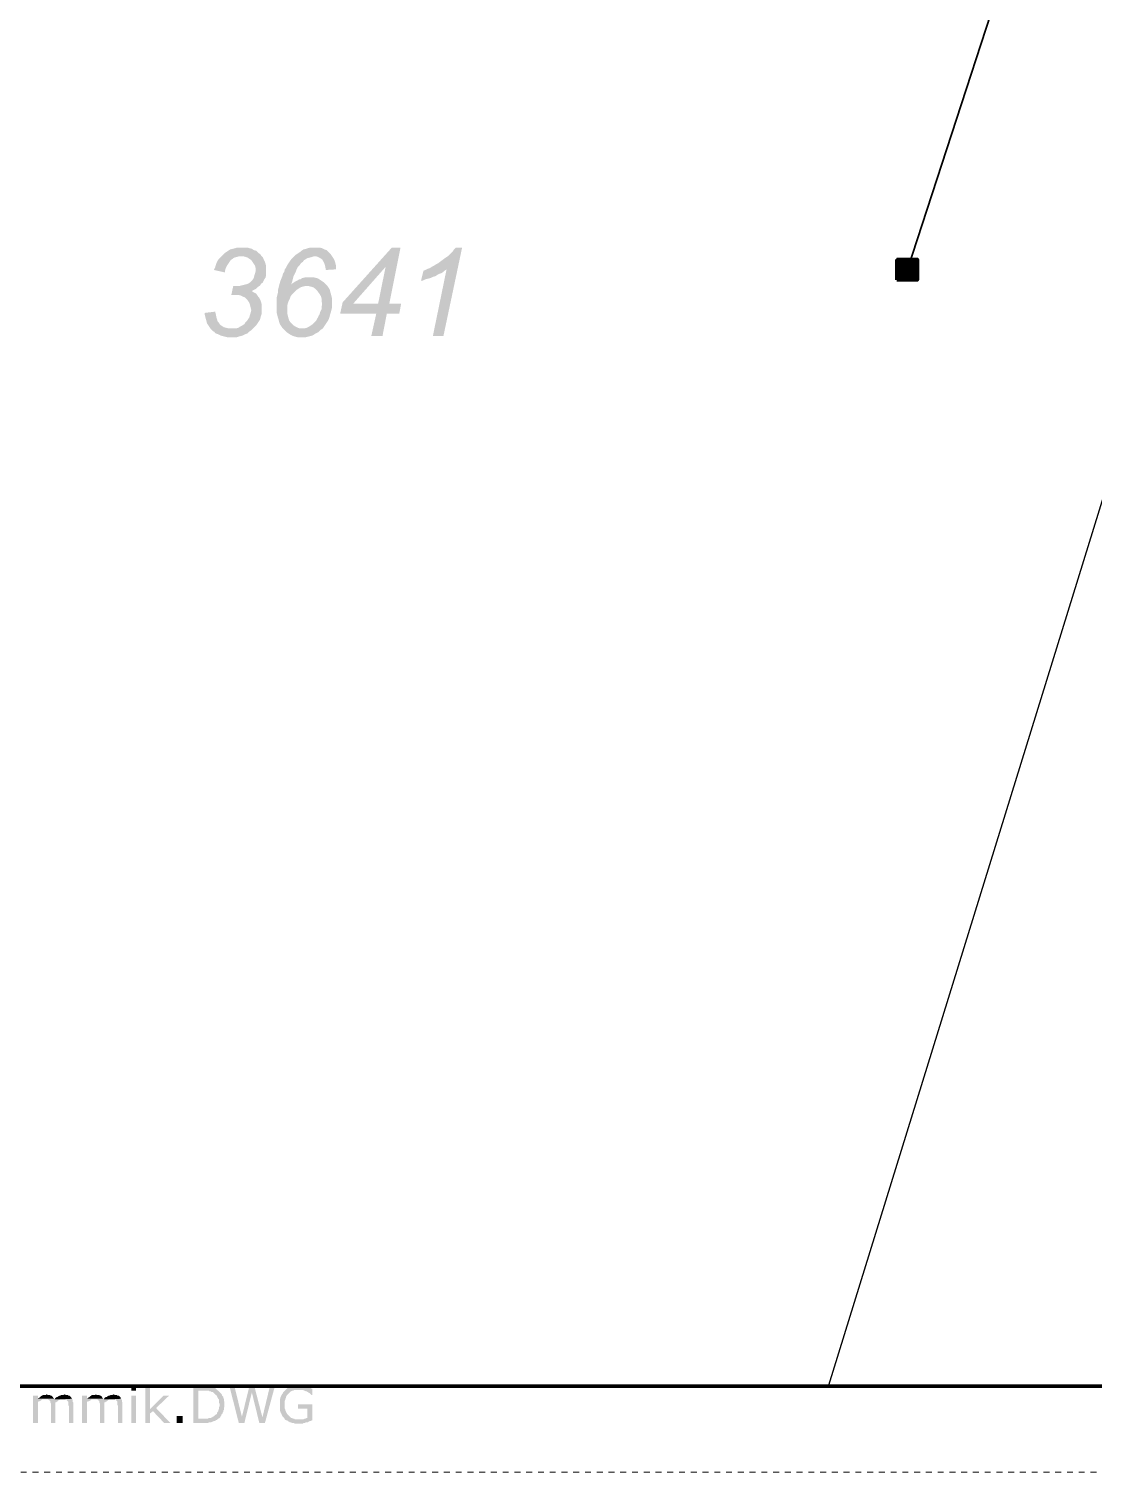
# Model space of a CAD drawing. Header units: metres. Extents: x -47 to 309, y -25 to 105.
# Drawn here: x -17.46 to 0.65, y 0 to 24.55 of the extents above; entities that cross this region are included whole.
import ezdxf

# ---------------------------------------------------------------- set-up
doc = ezdxf.new("R2010")
doc.units = ezdxf.units.M
doc.linetypes.add('AUSGEZOGEN', pattern=[0])
doc.linetypes.add('PUNKT2_S9', pattern=[0.001, 0, -0.001])
doc.layers.add('XR$1$STANDARD_1', color=7, linetype='AUSGEZOGEN', lineweight=25)

msp = doc.modelspace()

# ---------------------------------------------------------------- hatches: boundary and pattern name
at = {"layer": 'XR$1$STANDARD_1', "linetype": 'AUSGEZOGEN', "lineweight": 140, "transparency": 33554687}
h = msp.add_hatch(color=7, dxfattribs=at)
h.set_gradient(color2=(0, 0, 0), one_color=1)
h.paths.add_polyline_path([(-13.8337, 20.8271), (-13.9184, 20.8271), (-13.9501, 20.8165), (-13.9924, 20.8059), (-14.0348, 20.7953), (-14.0665, 20.7742), (-14.0983, 20.753), (-14.13, 20.7318), (-14.1406, 20.7213), (-14.1723, 20.6895), (-14.1935, 20.6683), (-14.2253, 20.6366), (-14.2464, 20.6048), (-14.2676, 20.5625), (-14.2782, 20.5308), (-14.2888, 20.4884), (-14.3099, 20.4461), (-14.1194, 20.4038), (-14.1194, 20.4355), (-14.1089, 20.4779), (-14.0877, 20.5202), (-14.0665, 20.5519), (-14.0454, 20.5837), (-14.0242, 20.6154), (-13.9924, 20.6366), (-13.9607, 20.6578), (-13.9184, 20.6683), (-13.8866, 20.6789), (-13.8443, 20.6789), (-13.5056, 20.6895), (-13.5268, 20.7213), (-13.5374, 20.7213), (-13.5585, 20.7424), (-13.5903, 20.7742), (-13.6326, 20.7848), (-13.6644, 20.8059), (-13.7067, 20.8165), (-13.7384, 20.8271), (-13.7808, 20.8271)], flags=0)
h = msp.add_hatch(color=7, dxfattribs=at)
h.set_gradient(color2=(0, 0, 0), one_color=1)
h.paths.add_polyline_path([(-13.5056, 20.6895), (-13.8443, 20.6789), (-13.8125, 20.6789), (-13.7702, 20.6683), (-13.7384, 20.6578), (-13.7067, 20.6366), (-13.675, 20.6154), (-13.6538, 20.5837), (-13.6326, 20.5519), (-13.6115, 20.5202), (-13.6009, 20.4779), (-13.6009, 20.4249), (-13.6115, 20.3826), (-13.622, 20.3509), (-13.6326, 20.3085), (-13.6538, 20.2768), (-13.6855, 20.245), (-13.6961, 20.2344), (-13.7279, 20.2133), (-13.7596, 20.2027), (-13.8019, 20.1921), (-13.8443, 20.1815), (-13.8866, 20.1709), (-13.9289, 20.1709), (-13.5585, 20.1604), (-13.5268, 20.1815), (-13.5056, 20.2133), (-13.4739, 20.2344), (-13.4739, 20.245), (-13.4527, 20.2874), (-13.4315, 20.3191), (-13.421, 20.3614), (-13.421, 20.5096), (-13.4315, 20.5519), (-13.4421, 20.5837), (-13.4633, 20.626), (-13.4739, 20.6578)], flags=0)
h = msp.add_hatch(color=7, dxfattribs=at)
h.set_gradient(color2=(0, 0, 0), one_color=1)
h.paths.add_polyline_path([(-12.5955, 20.8271), (-12.6696, 20.8271), (-12.7119, 20.8165), (-12.7437, 20.8059), (-12.786, 20.7953), (-12.8177, 20.7742), (-12.8283, 20.7636), (-12.8601, 20.7424), (-12.8918, 20.7213), (-12.9236, 20.7001), (-12.9553, 20.6683), (-12.9871, 20.6366), (-13.0188, 20.5943), (-13.04, 20.5625), (-13.0611, 20.5308), (-13.0823, 20.4884), (-13.1035, 20.4567), (-13.1141, 20.4144), (-13.1352, 20.3826), (-13.1458, 20.3403), (-13.167, 20.2874), (-13.1776, 20.2662), (-13.1881, 20.2239), (-13.1987, 20.1921), (-12.9976, 20.1921), (-12.9871, 20.2239), (-12.9765, 20.2556), (-12.9659, 20.2979), (-12.9553, 20.3403), (-12.9341, 20.3826), (-12.913, 20.4249), (-12.9024, 20.4567), (-12.8812, 20.499), (-12.8495, 20.5308), (-12.8283, 20.5625), (-12.7966, 20.5837), (-12.7754, 20.6154), (-12.7542, 20.626), (-12.7225, 20.6472), (-12.6802, 20.6578), (-12.6378, 20.6683), (-12.6061, 20.6789), (-12.2992, 20.6789), (-12.3203, 20.7107), (-12.3415, 20.7318), (-12.3627, 20.753), (-12.3944, 20.7848), (-12.4262, 20.7953), (-12.4685, 20.8165), (-12.5108, 20.8271), (-12.5532, 20.8271)], flags=0)
h = msp.add_hatch(color=7, dxfattribs=at)
h.set_gradient(color2=(0, 0, 0), one_color=1)
h.paths.add_polyline_path([(-12.2992, 20.6789), (-12.6061, 20.6789), (-12.5743, 20.6789), (-12.5426, 20.6683), (-12.5002, 20.6472), (-12.4685, 20.626), (-12.4579, 20.6048), (-12.4367, 20.5731), (-12.4262, 20.5413), (-12.4156, 20.499), (-12.405, 20.4461), (-12.2357, 20.4567), (-12.2357, 20.5308), (-12.2463, 20.5731), (-12.2568, 20.6048), (-12.278, 20.6472)], flags=0)
h = msp.add_hatch(color=7, dxfattribs=at)
h.set_gradient(color2=(0, 0, 0), one_color=1)
h.paths.add_polyline_path([(-11.135, 20.8271), (-11.2832, 20.8271), (-12.1193, 19.8958), (-12.1616, 19.7053), (-11.5478, 19.7053), (-11.6324, 19.3243), (-11.442, 19.3243), (-11.3679, 19.7053), (-11.1562, 19.7053), (-11.1245, 19.8746), (-11.9394, 19.8746), (-11.389, 20.499)], flags=0)
h = msp.add_hatch(color=7, dxfattribs=at)
h.set_gradient(color2=(0, 0, 0), one_color=1)
h.paths.add_polyline_path([(-11.135, 20.8271), (-11.389, 20.499), (-11.516, 19.8746), (-11.9394, 19.8746), (-11.3255, 19.8746)], flags=0)
h = msp.add_hatch(color=7, dxfattribs=at)
h.set_gradient(color2=(0, 0, 0), one_color=1)
h.paths.add_polyline_path([(-10.0873, 20.8271), (-10.1932, 20.8271), (-10.2249, 20.7953), (-10.2461, 20.7636), (-10.2778, 20.7318), (-10.299, 20.7107), (-10.3307, 20.6789), (-10.3625, 20.6578), (-10.3942, 20.6366), (-10.4366, 20.6048), (-10.4789, 20.5731), (-10.4895, 20.5625), (-10.5318, 20.5413), (-10.5636, 20.5202), (-10.6059, 20.499), (-10.6377, 20.4779), (-10.6694, 20.4673), (-10.3519, 20.4567), (-10.5847, 19.3243), (-10.4048, 19.3243)], flags=0)
h = msp.add_hatch(color=7, dxfattribs=at)
h.set_gradient(color2=(0, 0, 0), one_color=1)
h.paths.add_polyline_path([(-10.6694, 20.4673), (-10.7117, 20.4461), (-10.7435, 20.4355), (-10.7858, 20.2662), (-10.7541, 20.2662), (-10.7117, 20.2874), (-10.6694, 20.2979), (-10.6271, 20.3085), (-10.5847, 20.3297), (-10.5424, 20.3403), (-10.5107, 20.3614), (-10.4683, 20.3826), (-10.4366, 20.3932), (-10.4048, 20.4144), (-10.3837, 20.4355), (-10.3519, 20.4567)], flags=0)
h = msp.add_hatch(color=7, dxfattribs=at)
h.set_gradient(color2=(0, 0, 0), one_color=1)
h.paths.add_polyline_path([(-13.9819, 20.1709), (-14.0136, 20.0228), (-13.9501, 20.0228), (-13.5903, 20.044), (-13.6326, 20.0651), (-13.6644, 20.0863), (-13.6326, 20.1074), (-13.5903, 20.1286), (-13.5585, 20.1604), (-13.9289, 20.1709), (-13.9395, 20.1709)], flags=0)
h = msp.add_hatch(color=7, dxfattribs=at)
h.set_gradient(color2=(0, 0, 0), one_color=1)
h.paths.add_polyline_path([(-12.6907, 20.3191), (-12.7648, 20.3191), (-12.8072, 20.3085), (-12.8389, 20.2874), (-12.8601, 20.2874), (-12.8918, 20.2662), (-12.9341, 20.245), (-12.9659, 20.2239), (-12.9976, 20.1921), (-13.1987, 20.1921), (-13.2093, 20.1498), (-13.2199, 20.1074), (-13.2199, 20.0651), (-13.2305, 20.0228), (-13.2411, 19.9805), (-13.2411, 19.7159), (-13.2305, 19.6735), (-13.2199, 19.6312), (-13.2093, 19.5995), (-13.1987, 19.5571), (-13.1881, 19.5254), (-13.167, 19.4936), (-13.1458, 19.4619), (-13.1246, 19.4407), (-12.8072, 19.4513), (-12.8495, 19.4513), (-12.8812, 19.4619), (-12.9236, 19.4831), (-12.9553, 19.5042), (-12.9871, 19.536), (-13.0082, 19.5571), (-13.0294, 19.5889), (-13.04, 19.6206), (-13.0506, 19.663), (-13.0611, 19.7053), (-13.0611, 19.8429), (-13.0506, 19.8852), (-13.04, 19.917), (-13.0188, 19.9593), (-13.0082, 19.991), (-12.9871, 20.0228), (-12.9553, 20.0545), (-12.9341, 20.0757), (-12.9024, 20.1074), (-12.8706, 20.1286), (-12.8389, 20.1498), (-12.8072, 20.1604), (-12.7648, 20.1709), (-12.7331, 20.1709), (-12.3838, 20.1815), (-12.405, 20.2027), (-12.4367, 20.2344), (-12.4685, 20.2556), (-12.5002, 20.2768), (-12.532, 20.2979), (-12.5637, 20.3085), (-12.6061, 20.3191), (-12.6484, 20.3191)], flags=0)
h = msp.add_hatch(color=7, dxfattribs=at)
h.set_gradient(color2=(0, 0, 0), one_color=1)
h.paths.add_polyline_path([(-12.3838, 20.1815), (-12.7331, 20.1709), (-12.6907, 20.1709), (-12.6484, 20.1604), (-12.6167, 20.1498), (-12.5743, 20.118), (-12.5532, 20.0969), (-12.532, 20.0651), (-12.5108, 20.0334), (-12.4897, 20.0016), (-12.4791, 19.9593), (-12.4791, 19.917), (-12.4685, 19.8746), (-12.4685, 19.8535), (-12.4791, 19.8217), (-12.4791, 19.7794), (-12.5002, 19.737), (-12.5108, 19.6947), (-12.532, 19.663), (-12.532, 19.6524), (-12.5532, 19.6206), (-12.5743, 19.5783), (-12.6061, 19.5466), (-12.6272, 19.5254), (-12.659, 19.5042), (-12.6907, 19.4831), (-12.7331, 19.4619), (-12.7754, 19.4513), (-12.8072, 19.4513), (-13.1246, 19.4407), (-13.1035, 19.4196), (-13.0717, 19.3878), (-13.04, 19.3666), (-13.0082, 19.3455), (-12.9659, 19.3243), (-12.9341, 19.3137), (-12.8918, 19.3031), (-12.7437, 19.3031), (-12.7013, 19.3137), (-12.659, 19.3243), (-12.6272, 19.3349), (-12.5955, 19.3561), (-12.5532, 19.3772), (-12.5214, 19.3984), (-12.4897, 19.4301), (-12.4579, 19.4513), (-12.4367, 19.4831), (-12.4156, 19.5148), (-12.3944, 19.5466), (-12.3733, 19.5783), (-12.3521, 19.6206), (-12.3415, 19.6524), (-12.3309, 19.6947), (-12.3203, 19.7265), (-12.3098, 19.7688), (-12.2992, 19.8111), (-12.2992, 19.9593), (-12.3098, 20.0016), (-12.3203, 20.044), (-12.3309, 20.0757), (-12.3415, 20.118), (-12.3627, 20.1498)], flags=0)
h = msp.add_hatch(color=7, dxfattribs=at)
h.set_gradient(color2=(0, 0, 0), one_color=1)
h.paths.add_polyline_path([(-13.5903, 20.044), (-13.9501, 20.0228), (-13.8972, 20.0228), (-13.8549, 20.0122), (-13.8125, 19.991), (-13.7808, 19.9805), (-13.749, 19.9487), (-13.7279, 19.917), (-13.7067, 19.8852), (-13.6961, 19.8535), (-13.6855, 19.8111), (-13.675, 19.7688), (-13.675, 19.7582), (-13.6855, 19.7159), (-13.6961, 19.6841), (-13.7067, 19.6418), (-13.7279, 19.6101), (-13.749, 19.5783), (-13.7808, 19.5466), (-13.7914, 19.5254), (-13.8231, 19.5042), (-13.8654, 19.4831), (-13.8972, 19.4619), (-13.9395, 19.4513), (-14.0136, 19.4513), (-14.3628, 19.4407), (-14.3311, 19.409), (-14.3099, 19.3984), (-14.2782, 19.3666), (-14.2464, 19.3561), (-14.2041, 19.3349), (-14.1723, 19.3243), (-14.13, 19.3137), (-14.0877, 19.3031), (-13.9184, 19.3031), (-13.8866, 19.3137), (-13.8443, 19.3243), (-13.8125, 19.3349), (-13.7702, 19.3561), (-13.7384, 19.3666), (-13.7067, 19.3984), (-13.675, 19.4196), (-13.6432, 19.4513), (-13.622, 19.4725), (-13.5903, 19.5042), (-13.5691, 19.536), (-13.548, 19.5677), (-13.5268, 19.5995), (-13.5162, 19.6418), (-13.5056, 19.6735), (-13.495, 19.7159), (-13.495, 19.8535), (-13.5056, 19.8958), (-13.5162, 19.9275), (-13.5374, 19.9699), (-13.548, 19.9805), (-13.5691, 20.0122)], flags=0)
h = msp.add_hatch(color=7, dxfattribs=at)
h.set_gradient(color2=(0, 0, 0), one_color=1)
h.paths.add_polyline_path([(-14.2888, 19.737), (-14.4687, 19.7159), (-14.4687, 19.6947), (-14.4581, 19.6524), (-14.4475, 19.6101), (-14.4369, 19.5783), (-14.4263, 19.536), (-14.4052, 19.5042), (-14.384, 19.4725), (-14.3628, 19.4407), (-14.0136, 19.4513), (-14.0559, 19.4513), (-14.0983, 19.4619), (-14.1406, 19.4725), (-14.1723, 19.4936), (-14.2041, 19.5148), (-14.2253, 19.5466), (-14.2464, 19.5677), (-14.257, 19.6101), (-14.2676, 19.6418), (-14.2782, 19.6947)], flags=0)
at = {"layer": 'XR$1$STANDARD_1', "linetype": 'AUSGEZOGEN', "lineweight": 200, "transparency": 33554687}
h = msp.add_hatch(color=7, dxfattribs=at)
h.set_gradient(color2=(0, 0, 0), one_color=1)
h.paths.add_polyline_path([(-15.4, 1.4921), (-15.474, 1.4921), (-15.474, 0.836), (-15.4, 0.836), (-15.4, 0.9947), (-15.3471, 1.037), (-15.4, 1.0688)], flags=0)
h = msp.add_hatch(color=7, dxfattribs=at)
h.set_gradient(color2=(0, 0, 0), one_color=1)
h.paths.add_polyline_path([(-17.3049, 1.3016), (-17.3896, 1.3016), (-17.3896, 0.836), (-17.3049, 0.836), (-17.3049, 1.1958), (-17.2837, 1.2064), (-17.2731, 1.2064), (-17.252, 1.217), (-17.2414, 1.2275), (-17.2308, 1.2381), (-17.1779, 1.2381), (-17.0297, 1.2487), (-17.3049, 1.2487)], flags=0)
h = msp.add_hatch(color=7, dxfattribs=at)
h.set_gradient(color2=(0, 0, 0), one_color=1)
h.paths.add_polyline_path([(-17.1567, 1.3228), (-17.1673, 1.3122), (-17.2202, 1.3122), (-17.2308, 1.3016), (-17.252, 1.291), (-17.2626, 1.2804), (-17.2731, 1.2699), (-17.2943, 1.2593), (-17.3049, 1.2487), (-17.0297, 1.2487), (-17.0403, 1.2593), (-17.0509, 1.2804), (-17.0615, 1.291), (-17.0721, 1.3016), (-17.0827, 1.3016), (-17.1038, 1.3122), (-17.1356, 1.3122)], flags=0)
h = msp.add_hatch(color=7, dxfattribs=at)
h.set_gradient(color2=(0, 0, 0), one_color=1)
h.paths.add_polyline_path([(-17.0297, 1.2487), (-17.1779, 1.2381), (-17.125, 1.2381), (-17.125, 1.2275), (-17.1038, 1.217), (-17.0932, 1.2064), (-17.0932, 1.1852), (-17.0827, 1.164), (-17.0827, 0.836), (-17.0086, 0.836), (-17.0086, 1.1852), (-16.998, 1.1852), (-16.9874, 1.1958), (-16.9662, 1.2064), (-16.9557, 1.217), (-16.9451, 1.2275), (-16.9239, 1.2381), (-16.8922, 1.2381), (-17.0192, 1.2381)], flags=0)
h = msp.add_hatch(color=7, dxfattribs=at)
h.set_gradient(color2=(0, 0, 0), one_color=1)
h.paths.add_polyline_path([(-16.8498, 1.3228), (-16.871, 1.3122), (-16.9027, 1.3122), (-16.9239, 1.3016), (-16.9345, 1.3016), (-16.9557, 1.291), (-16.9662, 1.2804), (-16.9768, 1.2804), (-16.998, 1.2699), (-17.0086, 1.2593), (-17.0192, 1.2381), (-16.871, 1.2381), (-16.7228, 1.2487), (-16.7334, 1.2593), (-16.7334, 1.2699), (-16.744, 1.2804), (-16.7546, 1.291), (-16.7652, 1.3016), (-16.7863, 1.3016), (-16.7969, 1.3122), (-16.8287, 1.3122)], flags=0)
h = msp.add_hatch(color=7, dxfattribs=at)
h.set_gradient(color2=(0, 0, 0), one_color=1)
h.paths.add_polyline_path([(-16.7228, 1.2487), (-16.871, 1.2381), (-16.8181, 1.2381), (-16.8181, 1.2275), (-16.8075, 1.217), (-16.7969, 1.2064), (-16.7863, 1.1958), (-16.7863, 1.1429), (-16.7757, 1.1217), (-16.7757, 0.836), (-16.7017, 0.836), (-16.7017, 1.1852), (-16.7122, 1.1958), (-16.7122, 1.2275)], flags=0)
h = msp.add_hatch(color=7, dxfattribs=at)
h.set_gradient(color2=(0, 0, 0), one_color=1)
h.paths.add_polyline_path([(-16.4688, 1.3016), (-16.5535, 1.3016), (-16.5535, 0.836), (-16.4688, 0.836), (-16.4688, 1.1958), (-16.4477, 1.2064), (-16.4371, 1.2064), (-16.4159, 1.217), (-16.4053, 1.2275), (-16.3948, 1.2381), (-16.3418, 1.2381), (-16.1937, 1.2487), (-16.4688, 1.2487)], flags=0)
h = msp.add_hatch(color=7, dxfattribs=at)
h.set_gradient(color2=(0, 0, 0), one_color=1)
h.paths.add_polyline_path([(-16.3207, 1.3228), (-16.3313, 1.3122), (-16.3842, 1.3122), (-16.3948, 1.3016), (-16.4159, 1.291), (-16.4265, 1.2804), (-16.4371, 1.2699), (-16.4583, 1.2593), (-16.4688, 1.2487), (-16.1937, 1.2487), (-16.2043, 1.2593), (-16.2149, 1.2804), (-16.2254, 1.291), (-16.236, 1.3016), (-16.2466, 1.3016), (-16.2678, 1.3122), (-16.2995, 1.3122)], flags=0)
h = msp.add_hatch(color=7, dxfattribs=at)
h.set_gradient(color2=(0, 0, 0), one_color=1)
h.paths.add_polyline_path([(-16.1937, 1.2487), (-16.3418, 1.2381), (-16.2889, 1.2381), (-16.2889, 1.2275), (-16.2678, 1.217), (-16.2572, 1.2064), (-16.2572, 1.1852), (-16.2466, 1.164), (-16.2466, 0.836), (-16.1725, 0.836), (-16.1725, 1.1852), (-16.1619, 1.1852), (-16.1514, 1.1958), (-16.1302, 1.2064), (-16.1196, 1.217), (-16.109, 1.2275), (-16.0879, 1.2381), (-16.0561, 1.2381), (-16.1831, 1.2381)], flags=0)
h = msp.add_hatch(color=7, dxfattribs=at)
h.set_gradient(color2=(0, 0, 0), one_color=1)
h.paths.add_polyline_path([(-16.0138, 1.3228), (-16.0349, 1.3122), (-16.0667, 1.3122), (-16.0879, 1.3016), (-16.0984, 1.3016), (-16.1196, 1.291), (-16.1302, 1.2804), (-16.1408, 1.2804), (-16.1619, 1.2699), (-16.1725, 1.2593), (-16.1831, 1.2381), (-16.0349, 1.2381), (-15.8868, 1.2487), (-15.8974, 1.2593), (-15.8974, 1.2699), (-15.9079, 1.2804), (-15.9185, 1.291), (-15.9291, 1.3016), (-15.9503, 1.3016), (-15.9609, 1.3122), (-15.9926, 1.3122)], flags=0)
h = msp.add_hatch(color=7, dxfattribs=at)
h.set_gradient(color2=(0, 0, 0), one_color=1)
h.paths.add_polyline_path([(-15.8868, 1.2487), (-16.0349, 1.2381), (-15.982, 1.2381), (-15.982, 1.2275), (-15.9714, 1.217), (-15.9609, 1.2064), (-15.9503, 1.1958), (-15.9503, 1.1429), (-15.9397, 1.1217), (-15.9397, 0.836), (-15.8656, 0.836), (-15.8656, 1.1852), (-15.8762, 1.1958), (-15.8762, 1.2275)], flags=0)
h = msp.add_hatch(color=7, dxfattribs=at)
h.set_gradient(color2=(0, 0, 0), one_color=1)
h.paths.add_polyline_path([(-15.7175, 1.3863), (-15.6328, 1.3863), (-15.6328, 1.4604), (-15.7175, 1.4604)], flags=0)
h = msp.add_hatch(color=7, dxfattribs=at)
h.set_gradient(color2=(0, 0, 0), one_color=1)
h.paths.add_polyline_path([(-15.7175, 0.836), (-15.6328, 0.836), (-15.6328, 1.3016), (-15.7175, 1.3016)], flags=0)
h = msp.add_hatch(color=7, dxfattribs=at)
h.set_gradient(color2=(0, 0, 0), one_color=1)
h.paths.add_polyline_path([(-15.0719, 1.3016), (-15.1671, 1.3016), (-15.4, 1.0688), (-15.3471, 1.037), (-15.1566, 0.836), (-15.0507, 0.836), (-15.2941, 1.09)], flags=0)
h = msp.add_hatch(color=7, dxfattribs=at)
h.set_gradient(color2=(0, 0, 0), one_color=1)
h.paths.add_polyline_path([(-14.5004, 1.4604), (-14.6592, 1.4604), (-14.6592, 0.836), (-14.5004, 0.836), (-14.4052, 0.836), (-14.3946, 0.8466), (-14.3628, 0.8466), (-14.3417, 0.8571), (-14.3311, 0.8571), (-14.3099, 0.8677), (-14.2993, 0.8677), (-14.2782, 0.8783), (-14.2676, 0.8889), (-14.257, 0.8889), (-14.2464, 0.8995), (-14.5745, 0.91), (-14.5745, 1.3863), (-14.2358, 1.3863), (-14.257, 1.3969), (-14.2676, 1.4074), (-14.2782, 1.418), (-14.2888, 1.4286), (-14.3099, 1.4286), (-14.3205, 1.4392), (-14.3417, 1.4392), (-14.3628, 1.4498), (-14.3946, 1.4498), (-14.4052, 1.4604), (-14.4793, 1.4604)], flags=0)
h = msp.add_hatch(color=7, dxfattribs=at)
h.set_gradient(color2=(0, 0, 0), one_color=1)
h.paths.add_polyline_path([(-14.2358, 1.3863), (-14.5004, 1.3863), (-14.3946, 1.3863), (-14.384, 1.3757), (-14.3628, 1.3757), (-14.3523, 1.3651), (-14.3311, 1.3651), (-14.3205, 1.3545), (-14.3099, 1.3439), (-14.2993, 1.3334), (-14.2888, 1.3228), (-14.2782, 1.3122), (-14.257, 1.3016), (-14.257, 1.291), (-14.2464, 1.2699), (-14.2358, 1.2487), (-14.2253, 1.2381), (-14.2253, 1.1852), (-14.2147, 1.164), (-14.2147, 1.1217), (-14.2253, 1.1005), (-14.2253, 1.0688), (-14.2358, 1.0582), (-14.2358, 1.037), (-14.2464, 1.0265), (-14.257, 1.0053), (-14.257, 0.9947), (-14.2676, 0.9841), (-14.2888, 0.9735), (-14.2993, 0.963), (-14.3099, 0.9524), (-14.3311, 0.9418), (-14.3417, 0.9312), (-14.3628, 0.9206), (-14.3946, 0.9206), (-14.4158, 0.91), (-14.5745, 0.91), (-14.2464, 0.8995), (-14.2358, 0.91), (-14.2147, 0.9206), (-14.2041, 0.9312), (-14.1935, 0.9524), (-14.1829, 0.963), (-14.1829, 0.9735), (-14.1723, 0.9947), (-14.1618, 0.9947), (-14.1618, 1.0159), (-14.1512, 1.0265), (-14.1512, 1.0476), (-14.1406, 1.0582), (-14.1406, 1.09), (-14.13, 1.1111), (-14.13, 1.1958), (-14.1406, 1.217), (-14.1406, 1.2487), (-14.1512, 1.2593), (-14.1512, 1.2804), (-14.1618, 1.291), (-14.1723, 1.3016), (-14.1723, 1.3122), (-14.1829, 1.3334), (-14.1935, 1.3439), (-14.2041, 1.3545), (-14.2147, 1.3651), (-14.2253, 1.3757)], flags=0)
h = msp.add_hatch(color=7, dxfattribs=at)
h.set_gradient(color2=(0, 0, 0), one_color=1)
h.paths.add_polyline_path([(-13.9607, 1.4604), (-14.0454, 1.4604), (-13.8866, 0.836), (-13.8337, 0.9418)], flags=0)
h = msp.add_hatch(color=7, dxfattribs=at)
h.set_gradient(color2=(0, 0, 0), one_color=1)
h.paths.add_polyline_path([(-13.622, 1.4604), (-13.7067, 1.4604), (-13.8337, 0.9418), (-13.8866, 0.836), (-13.7914, 0.836), (-13.6644, 1.3545)], flags=0)
h = msp.add_hatch(color=7, dxfattribs=at)
h.set_gradient(color2=(0, 0, 0), one_color=1)
h.paths.add_polyline_path([(-13.622, 1.4604), (-13.6644, 1.3545), (-13.5374, 0.836), (-13.4845, 0.9312)], flags=0)
h = msp.add_hatch(color=7, dxfattribs=at)
h.set_gradient(color2=(0, 0, 0), one_color=1)
h.paths.add_polyline_path([(-13.2728, 1.4604), (-13.3575, 1.4604), (-13.4845, 0.9312), (-13.5374, 0.836), (-13.4421, 0.836)], flags=0)
h = msp.add_hatch(color=7, dxfattribs=at)
h.set_gradient(color2=(0, 0, 0), one_color=1)
h.paths.add_polyline_path([(-13.0823, 1.4074), (-13.0929, 1.3969), (-13.1035, 1.3863), (-13.1141, 1.3757), (-13.1246, 1.3651), (-13.1352, 1.3545), (-13.1352, 1.3439), (-13.1458, 1.3334), (-13.1564, 1.3122), (-13.167, 1.3016), (-13.167, 1.291), (-13.1776, 1.2699), (-13.1776, 1.2593), (-13.1881, 1.2381), (-13.1881, 1.0476), (-13.1776, 1.037), (-13.1776, 1.0159), (-13.167, 1.0053), (-13.1564, 0.9841), (-13.1564, 0.9735), (-13.1458, 0.9524), (-13.1352, 0.9418), (-13.1246, 0.9312), (-13.1141, 0.9206), (-13.1035, 0.8995), (-13.0929, 0.8889), (-12.8706, 0.8995), (-12.9341, 0.8995), (-12.9447, 0.91), (-12.9659, 0.91), (-12.9765, 0.9206), (-12.9976, 0.9206), (-13.0082, 0.9312), (-13.0188, 0.9418), (-13.0294, 0.9524), (-13.04, 0.963), (-13.0506, 0.9735), (-13.0611, 0.9841), (-13.0717, 1.0053), (-13.0823, 1.0159), (-13.0823, 1.0265), (-13.0929, 1.0476), (-13.0929, 1.0582), (-13.1035, 1.0794), (-13.1035, 1.217), (-13.0929, 1.2381), (-13.0929, 1.2487), (-13.0823, 1.2699), (-13.0823, 1.2804), (-13.0717, 1.3016), (-13.0611, 1.3122), (-13.0506, 1.3228), (-13.04, 1.3334), (-13.0294, 1.3439), (-13.0188, 1.3545), (-13.0082, 1.3651), (-12.9976, 1.3757), (-12.9765, 1.3863), (-12.9659, 1.3863), (-12.9447, 1.3969), (-12.8812, 1.3969)], flags=0)
h = msp.add_hatch(color=7, dxfattribs=at)
h.set_gradient(color2=(0, 0, 0), one_color=1)
h.paths.add_polyline_path([(-12.8601, 1.4709), (-12.9341, 1.4709), (-12.9447, 1.4604), (-12.9871, 1.4604), (-12.9976, 1.4498), (-13.0188, 1.4498), (-13.0294, 1.4392), (-13.04, 1.4286), (-13.0611, 1.4286), (-13.0717, 1.418), (-13.0823, 1.4074), (-12.8812, 1.3969), (-12.7966, 1.3969), (-12.7754, 1.3863), (-12.7648, 1.3863), (-12.7437, 1.3757), (-12.7331, 1.3757), (-12.7225, 1.3651), (-12.7119, 1.3651), (-12.7013, 1.3545), (-12.6802, 1.3439), (-12.6696, 1.3334), (-12.659, 1.3228), (-12.6484, 1.3122), (-12.6378, 1.3122), (-12.6378, 1.418), (-12.6484, 1.418), (-12.659, 1.4286), (-12.6802, 1.4392), (-12.6907, 1.4392), (-12.7119, 1.4498), (-12.7225, 1.4498), (-12.7437, 1.4604), (-12.7754, 1.4604), (-12.7966, 1.4709), (-12.8495, 1.4709)], flags=0)
h = msp.add_hatch(color=7, dxfattribs=at)
h.set_gradient(color2=(0, 0, 0), one_color=1)
h.paths.add_polyline_path([(-12.6378, 1.1535), (-12.8812, 1.1535), (-12.8812, 1.0794), (-12.7225, 1.0794), (-12.7225, 0.9206), (-12.7331, 0.9206), (-12.7542, 0.91), (-12.7648, 0.91), (-12.786, 0.8995), (-12.8706, 0.8995), (-13.0929, 0.8889), (-13.0717, 0.8783), (-13.0611, 0.8783), (-13.0506, 0.8677), (-13.0294, 0.8571), (-13.0188, 0.8466), (-12.9976, 0.8466), (-12.9871, 0.836), (-12.9553, 0.836), (-12.9341, 0.8254), (-12.7966, 0.8254), (-12.786, 0.836), (-12.7648, 0.836), (-12.7437, 0.8466), (-12.7119, 0.8466), (-12.7013, 0.8571), (-12.6802, 0.8677), (-12.6696, 0.8677), (-12.6484, 0.8783), (-12.6378, 0.8783)], flags=0)
h = msp.add_hatch(color=7, dxfattribs=at)
h.set_gradient(color2=(0, 0, 0), one_color=1)
h.paths.add_polyline_path([(-14.9449, 0.836), (-14.8391, 0.836), (-14.8391, 0.9524), (-14.9449, 0.9524)], flags=0)

# ---------------------------------------------------------------- linework, layer by layer
at = {"layer": 'XR$1$STANDARD_1', "color": 7, "linetype": 'AUSGEZOGEN', "lineweight": -3, "transparency": 33554687}
msp.add_line((3.0249, 23.7268), (-3.854, 1.4709), dxfattribs=at)
at = {"layer": 'XR$1$STANDARD_1', "color": 62, "linetype": 'AUSGEZOGEN', "lineweight": 140, "transparency": 33554687}
for p, q in [((-2.6899, 20.626), (-2.6899, 20.2768)), ((-2.6687, 20.2768), (-2.6687, 20.626)), ((-2.637, 20.2768), (-2.637, 20.626)), ((-2.6158, 20.2768), (-2.6158, 20.626)), ((-2.5946, 20.2768), (-2.5946, 20.626)), ((-2.5735, 20.2768), (-2.5735, 20.626)), ((-2.5523, 20.2768), (-2.5523, 20.626)), ((-2.5311, 20.2768), (-2.5311, 20.626)), ((-2.51, 20.2768), (-2.51, 20.626)), ((-2.4888, 20.2768), (-2.4888, 20.626)), ((-2.4676, 20.2768), (-2.4676, 20.626)), ((-2.4465, 20.2768), (-2.4465, 20.626)), ((-2.4253, 20.2768), (-2.4253, 20.626)), ((-2.4041, 20.2768), (-2.4041, 20.626)), ((-2.383, 20.2768), (-2.383, 20.626)), ((-2.3618, 20.2768), (-2.3618, 20.626))]:
    msp.add_line(p, q, dxfattribs=at)
at = {"layer": 'XR$1$STANDARD_1', "color": 7, "linetype": 'PUNKT2_S9', "lineweight": 13, "transparency": 33554687}
msp.add_lwpolyline([(-44.5559, 105.0398), (29.7039, 105.0398), (29.7039, 0), (-44.5559, 0), (-44.5559, 105.0398)], close=True, dxfattribs=at)
at = {"layer": 'XR$1$STANDARD_1', "color": 7, "linetype": 'AUSGEZOGEN', "lineweight": 200, "transparency": 33554687}
msp.add_lwpolyline([(-43.1801, 94.0821), (5.5754, 94.0821), (5.5754, 102.8342), (27.2069, 102.8342), (27.2069, 1.4604), (-43.1801, 1.4604), (-43.1801, 94.0821)], close=True, dxfattribs=at)
at = {"layer": 'XR$1$STANDARD_1', "color": 40, "linetype": 'AUSGEZOGEN', "lineweight": 35, "transparency": 33554687}
msp.add_lwpolyline([(12.232, 59.3383), (10.888, 54.6184), (10.0731, 51.0943), (6.8665, 47.422), (4.0197, 38.109), (2.1994, 34.0557), (-0.2558, 27.3673), (-2.51, 20.4567)], dxfattribs=at)
at = {"layer": 'XR$1$STANDARD_1', "color": 62, "linetype": 'AUSGEZOGEN', "lineweight": 140, "transparency": 33554687}
msp.add_lwpolyline([(-2.6899, 20.626), (-2.3406, 20.626), (-2.3406, 20.2768), (-2.6899, 20.2768)], dxfattribs=at)
for points in [[(-2.6793, 20.2768), (-2.6793, 20.626), (-2.6793, 20.2768)], [(-2.6581, 20.2768), (-2.6581, 20.626), (-2.6581, 20.2768)], [(-2.6475, 20.2768), (-2.6475, 20.626), (-2.6475, 20.2768)], [(-2.6264, 20.2768), (-2.6264, 20.626), (-2.6264, 20.2768)], [(-2.6052, 20.2768), (-2.6052, 20.626), (-2.6052, 20.2768)], [(-2.584, 20.2768), (-2.584, 20.626), (-2.584, 20.2768)], [(-2.5629, 20.2768), (-2.5629, 20.626), (-2.5629, 20.2768)], [(-2.5417, 20.2768), (-2.5417, 20.626), (-2.5417, 20.2768)], [(-2.5205, 20.2768), (-2.5205, 20.626), (-2.5205, 20.2768)], [(-2.4994, 20.2768), (-2.4994, 20.626), (-2.4994, 20.2768)], [(-2.4782, 20.2768), (-2.4782, 20.626), (-2.4782, 20.2768)], [(-2.4571, 20.2768), (-2.4571, 20.626), (-2.4571, 20.2768)], [(-2.4359, 20.2768), (-2.4359, 20.626), (-2.4359, 20.2768)], [(-2.4147, 20.2768), (-2.4147, 20.626), (-2.4147, 20.2768)], [(-2.3936, 20.2768), (-2.3936, 20.626), (-2.3936, 20.2768)], [(-2.3724, 20.2768), (-2.3724, 20.626), (-2.3724, 20.2768)], [(-2.3512, 20.2768), (-2.3512, 20.626), (-2.3512, 20.2768)]]:
    msp.add_lwpolyline(points, close=True, dxfattribs=at)

doc.saveas('drawing.dxf')
